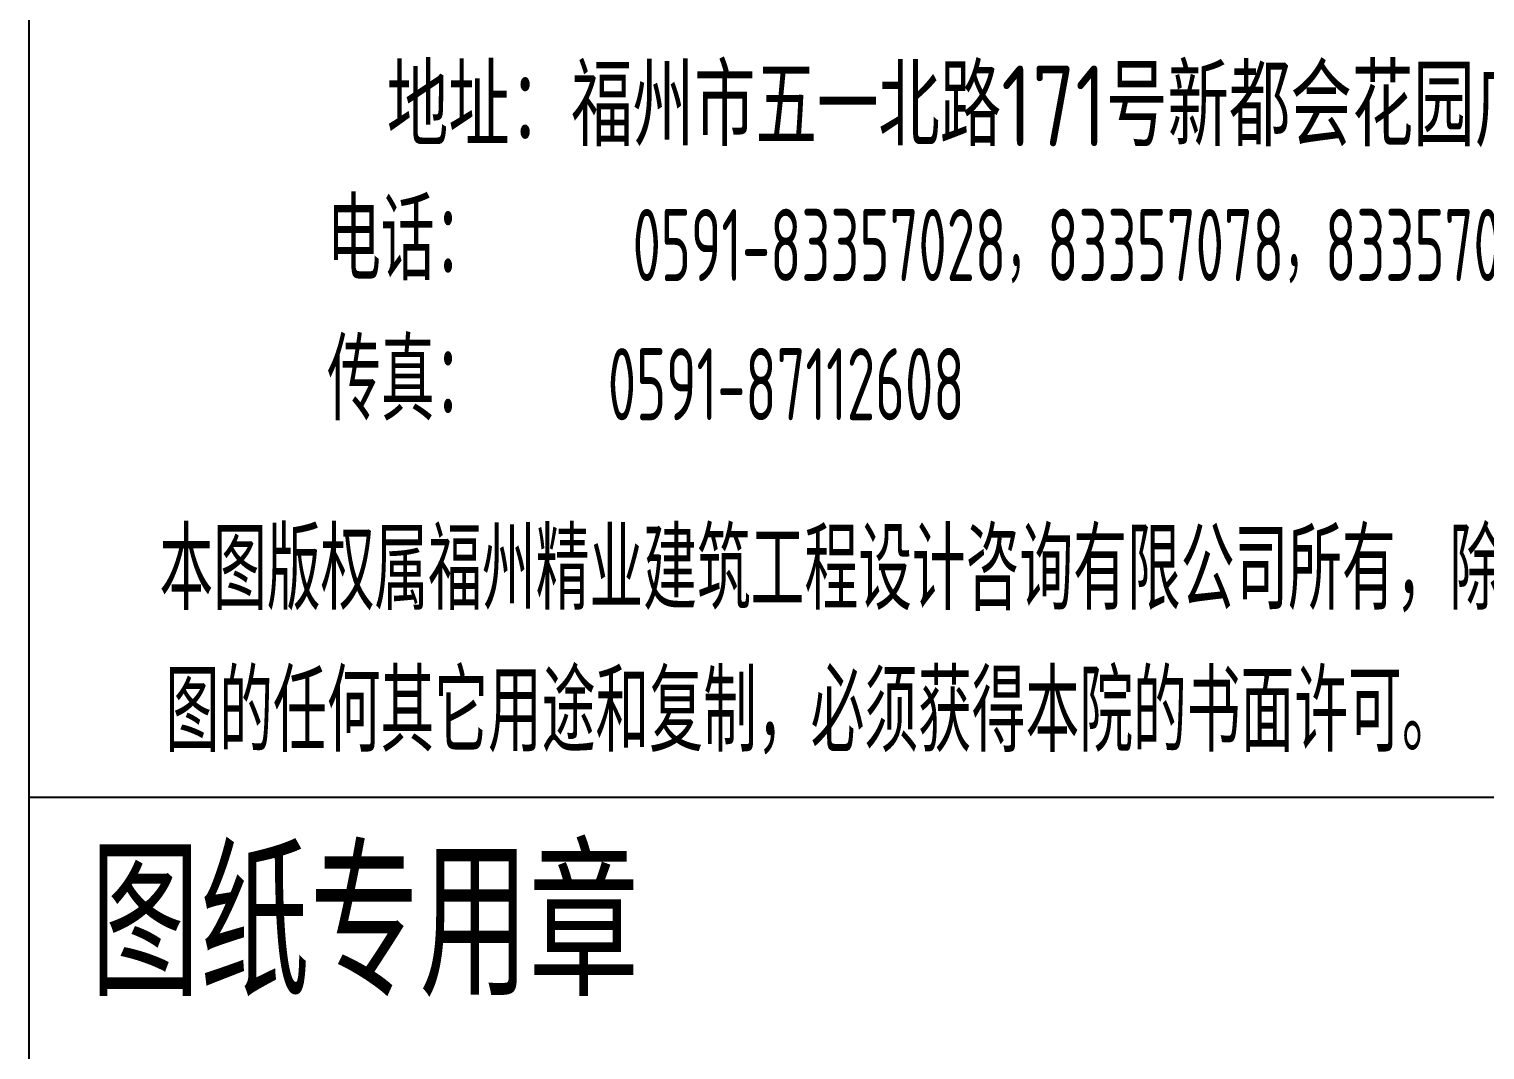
# Model space of a CAD drawing. Extents: x 627893 to 789462, y -407363 to 145317.
# Drawn here: x 734006 to 739049, y 47316 to 50853 of the extents above; entities that cross this region are included whole.
import ezdxf
from ezdxf.enums import TextEntityAlignment as Align

# ---------------------------------------------------------------- set-up
doc = ezdxf.new("R2010")
doc.units = 0
doc.header["$LTSCALE"] = 100
doc.layers.add('PUB_TITLE', color=4, linetype='CONTINUOUS')
doc.layers.add('图框', color=254, linetype='CONTINUOUS')
doc.styles.add('HZTXT2', font='tssdeng.shx', dxfattribs={"width": 0.7, "bigfont": 'tssdchn.shx'})
doc.styles.add('TK', font='tssdeng.shx', dxfattribs={"width": 0.7, "bigfont": 'tssdchn.shx'})

msp = doc.modelspace()

# ---------------------------------------------------------------- linework, layer by layer
at = {"layer": 'PUB_TITLE'}
for p, q in [((734005.8, -3740.1), (734005.8, 53659.9)), ((734005.8, 48191.7), (741005.8, 48191.7))]:
    msp.add_line(p, q, dxfattribs=at)

# ---------------------------------------------------------------- texts
at = {"layer": 'PUB_TITLE', "style": 'HZTXT2', "width": 0.8}
msp.add_text('图纸专用章', height=500, dxfattribs=at).set_placement((735167.8, 47780.6), align=Align.MIDDLE)
at = {"layer": '图框', "color": 0}
for s, height, style, width, p in [('地址：福州市五一北路171号新都会花园广场6F', 280, 'HZTXT2', 0.8, (737496.2, 50600.8)), ('电话：', 280, 'TK', 0.7, (735317.3, 50136.8)), ('0591-83357028，83357078，83357058', 250, 'TK', 0.6, (737707.8, 50101)), ('传真：', 280, 'TK', 0.7, (735317.3, 49651.4)), ('0591-87112608', 250, 'TK', 0.6, (736628.2, 49622.8))]:
    msp.add_text(s, height=height, dxfattribs=dict(at, style=style, width=width)).set_placement(p, align=Align.MIDDLE)
at = {"layer": '图框', "color": 0, "style": 'HZTXT2', "width": 0.7}
for s, p in [('本图版权属福州精业建筑工程设计咨询有限公司所有，除本工程外对本', (734457.2, 48840.3)), ('图的任何其它用途和复制，必须获得本院的书面许可。', (734478.5, 48348.1))]:
    msp.add_text(s, height=280, dxfattribs=at).set_placement(p)

doc.saveas('drawing.dxf')
